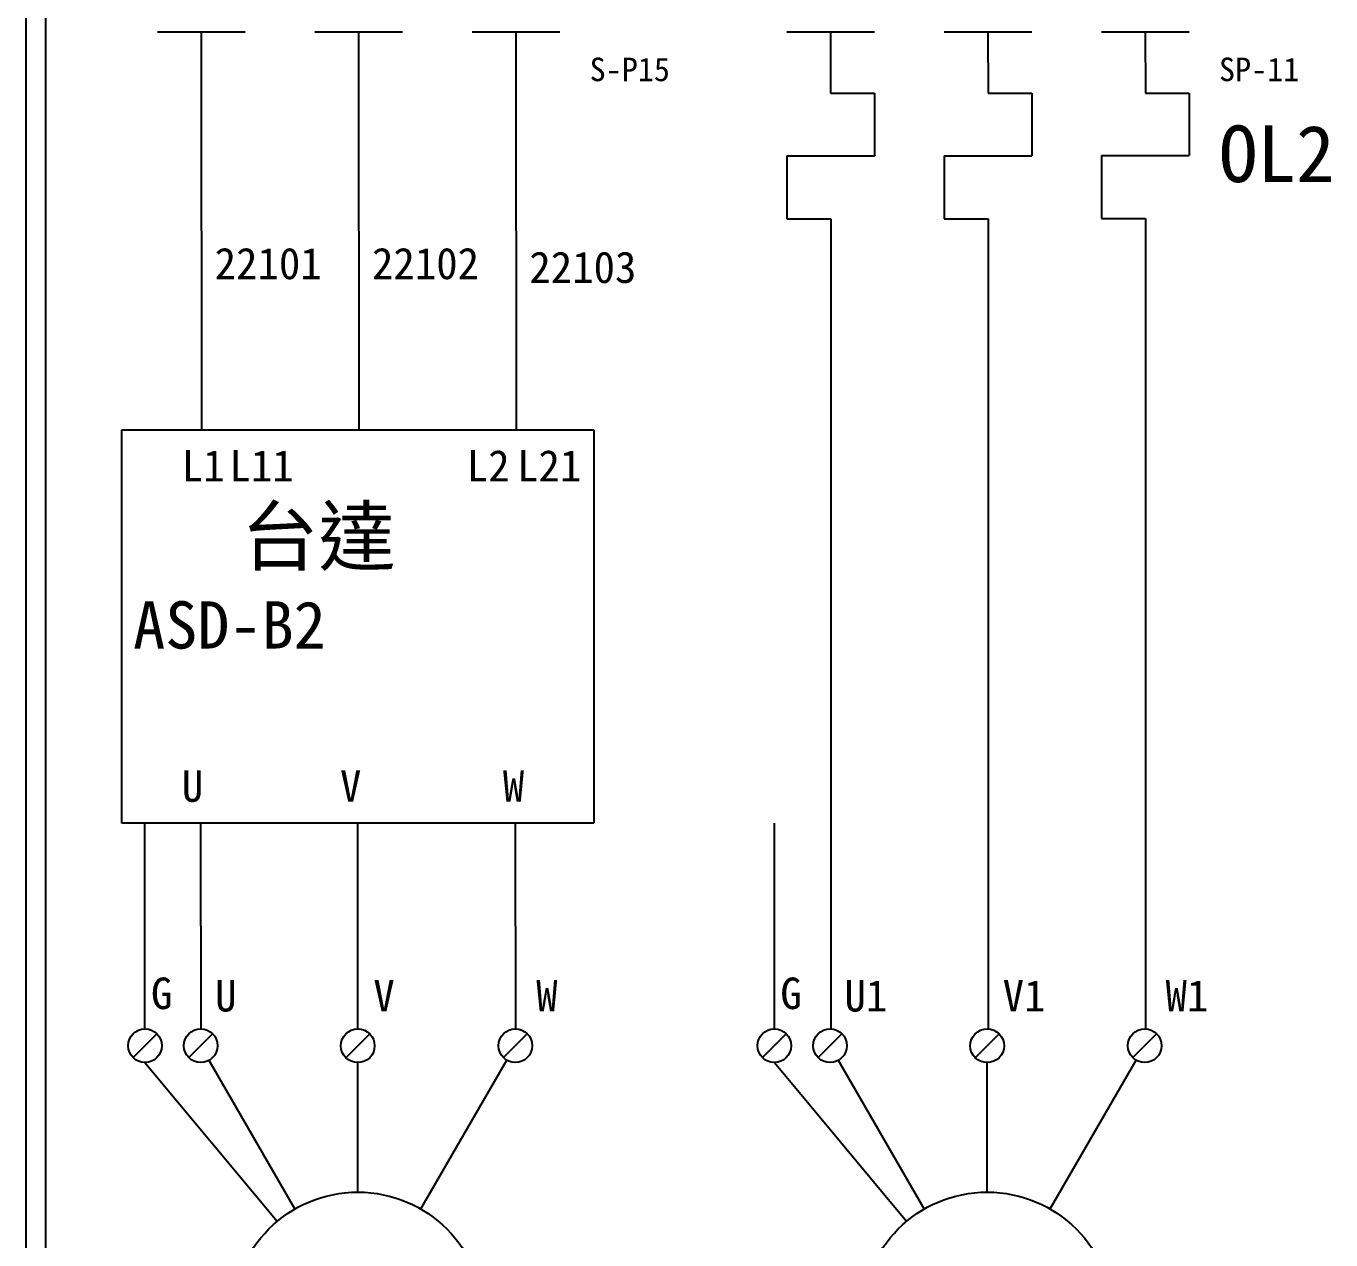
# Model space of a CAD drawing. Extents: x 10 to 297, y 3 to 207.
# Drawn here: x 10 to 92.9, y 44 to 121.1 of the extents above; entities that cross this region are included whole.
import ezdxf

# ---------------------------------------------------------------- set-up
doc = ezdxf.new("R2010")
doc.units = 0
doc.layers.get('0').update_dxf_attribs({"linetype": 'CONTINUOUS'})
doc.layers.add('圖框層', color=7, linetype='CONTINUOUS')
doc.layers.add('標尺寸層', color=3, linetype='CONTINUOUS')
doc.styles.add('STSL', font='kaiu.ttf')

msp = doc.modelspace()

# ---------------------------------------------------------------- linework, layer by layer
for p, q in [((41.093, 70.429), (41.098, 57.361)), ((18.314, 57.047), (16.8, 55.532)), ((21.855, 57.047), (20.34, 55.532)), ((31.84, 57.043), (30.326, 55.529)), ((41.855, 57.047), (40.34, 55.532)), ((58.314, 57.047), (56.8, 55.532)), ((61.855, 57.047), (60.34, 55.532)), ((71.84, 57.043), (70.326, 55.529)), ((81.855, 57.047), (80.34, 55.532)), ((27.086, 45.917), (21.633, 55.362)), ((35.086, 45.917), (40.545, 55.372)), ((67.086, 45.917), (61.633, 55.362)), ((75.086, 45.917), (80.545, 55.372))]:
    msp.add_line(p, q)
for centre, radius in [((17.557, 56.29), 1.071), ((21.098, 56.29), 1.071), ((31.083, 56.286), 1.071), ((41.098, 56.29), 1.071), ((57.557, 56.29), 1.071), ((61.098, 56.29), 1.071), ((71.083, 56.286), 1.071), ((81.098, 56.29), 1.071), ((31.086, 38.989), 8), ((71.086, 38.989), 8)]:
    msp.add_circle(centre, radius)
at = {"layer": '圖框層', "color": 7}
for p, q in [((10, 3), (10, 206.969)), ((11.25, 4.25), (11.25, 205.719))]:
    msp.add_line(p, q, dxfattribs=at)
at = {"layer": '標尺寸層', "color": 7}
for p, q in [((18.351, 120.701), (23.919, 120.701)), ((21.135, 120.701), (21.144, 95.424)), ((28.351, 120.701), (33.919, 120.701)), ((31.135, 120.701), (31.144, 95.424)), ((38.351, 120.701), (43.919, 120.701)), ((41.135, 120.701), (41.144, 95.431)), ((58.351, 120.701), (63.919, 120.701)), ((61.135, 120.701), (61.136, 116.809)), ((68.351, 120.701), (73.919, 120.701)), ((71.135, 120.701), (71.136, 116.812)), ((78.351, 120.701), (83.919, 120.701)), ((81.135, 120.701), (81.136, 116.816)), ((61.136, 116.809), (63.919, 116.809)), ((63.919, 116.809), (63.919, 112.836)), ((71.136, 116.812), (73.919, 116.812)), ((73.919, 116.812), (73.919, 112.839)), ((81.136, 116.816), (83.919, 116.816)), ((83.919, 116.816), (83.919, 112.843)), ((58.351, 112.836), (63.919, 112.836)), ((58.351, 112.836), (58.351, 108.836)), ((68.351, 112.839), (73.919, 112.839)), ((68.351, 112.839), (68.351, 108.839)), ((78.351, 112.843), (83.919, 112.843)), ((78.351, 112.843), (78.351, 108.843)), ((58.351, 108.836), (61.139, 108.836)), ((61.139, 108.836), (61.156, 57.359)), ((68.351, 108.839), (71.139, 108.839)), ((71.139, 108.839), (71.156, 57.355)), ((78.351, 108.843), (81.139, 108.843)), ((81.139, 108.843), (81.156, 57.359)), ((16.092, 95.422), (41.083, 95.431)), ((16.092, 70.422), (16.092, 95.422)), ((41.083, 95.431), (46.083, 95.431)), ((46.083, 95.431), (46.083, 70.431)), ((21.092, 70.422), (16.092, 70.422)), ((17.557, 57.361), (17.557, 70.422)), ((46.083, 70.431), (21.092, 70.422)), ((21.093, 70.422), (21.098, 57.361)), ((31.083, 57.357), (31.078, 70.426)), ((57.557, 57.361), (57.557, 70.422)), ((17.557, 55.219), (25.964, 45.134)), ((31.086, 46.989), (31.083, 55.215)), ((57.557, 55.219), (65.964, 45.134)), ((71.086, 46.989), (71.083, 55.215))]:
    msp.add_line(p, q, dxfattribs=at)

# ---------------------------------------------------------------- texts
at = {"layer": '圖框層', "color": 4, "style": 'STSL'}
for s, height, p in [('S-P15', 1.5, (45.818, 117.576)), ('SP-11', 1.5, (85.818, 117.576)), ('OL2', 3.6, (85.818, 111.162)), ('22101', 2, (21.985, 104.995)), ('22102', 2, (31.985, 104.995)), ('22103', 2, (41.985, 104.754)), ('L1', 2, (19.893, 92.141)), ('L11', 2, (22.925, 92.141)), ('L2', 2, (38.01, 92.141)), ('L21', 2, (41.204, 92.141)), ('台達', 3.6, (23.666, 86.855)), ('ASD-B2', 3, (16.802, 81.528)), ('U', 2, (19.893, 71.792)), ('V', 2, (29.949, 71.792)), ('W', 2, (40.301, 71.792)), ('G', 2, (17.938, 58.621)), ('G', 2, (57.938, 58.621)), ('U', 2, (22.012, 58.468)), ('V', 2, (32.068, 58.468)), ('W', 2, (42.42, 58.468)), ('U1', 2, (62.012, 58.468)), ('V1', 2, (72.068, 58.468)), ('W1', 2, (82.42, 58.468))]:
    msp.add_text(s, height=height, dxfattribs=at).set_placement(p)

doc.saveas('drawing.dxf')
